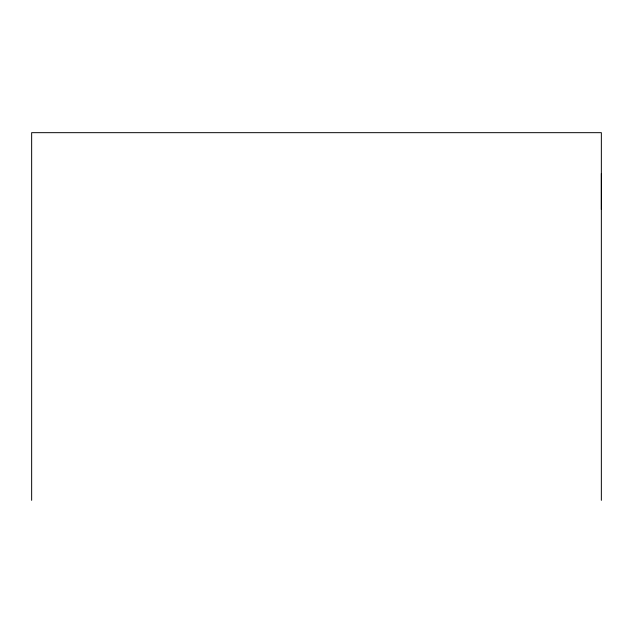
<?xml version="1.0" encoding="UTF-8"?>
<svg xmlns="http://www.w3.org/2000/svg" width="633" height="633" viewBox="0 0 633 633"><rect width="100%" height="100%" fill="white"/><g stroke="black" fill="none" stroke-linecap="round" stroke-linejoin="round"><path stroke-width="0.95" d="M601.35 209.507L601.35 173.561M601.35 500.331L601.35 132.669L31.65 132.669L31.65 500.331"/></g></svg>
